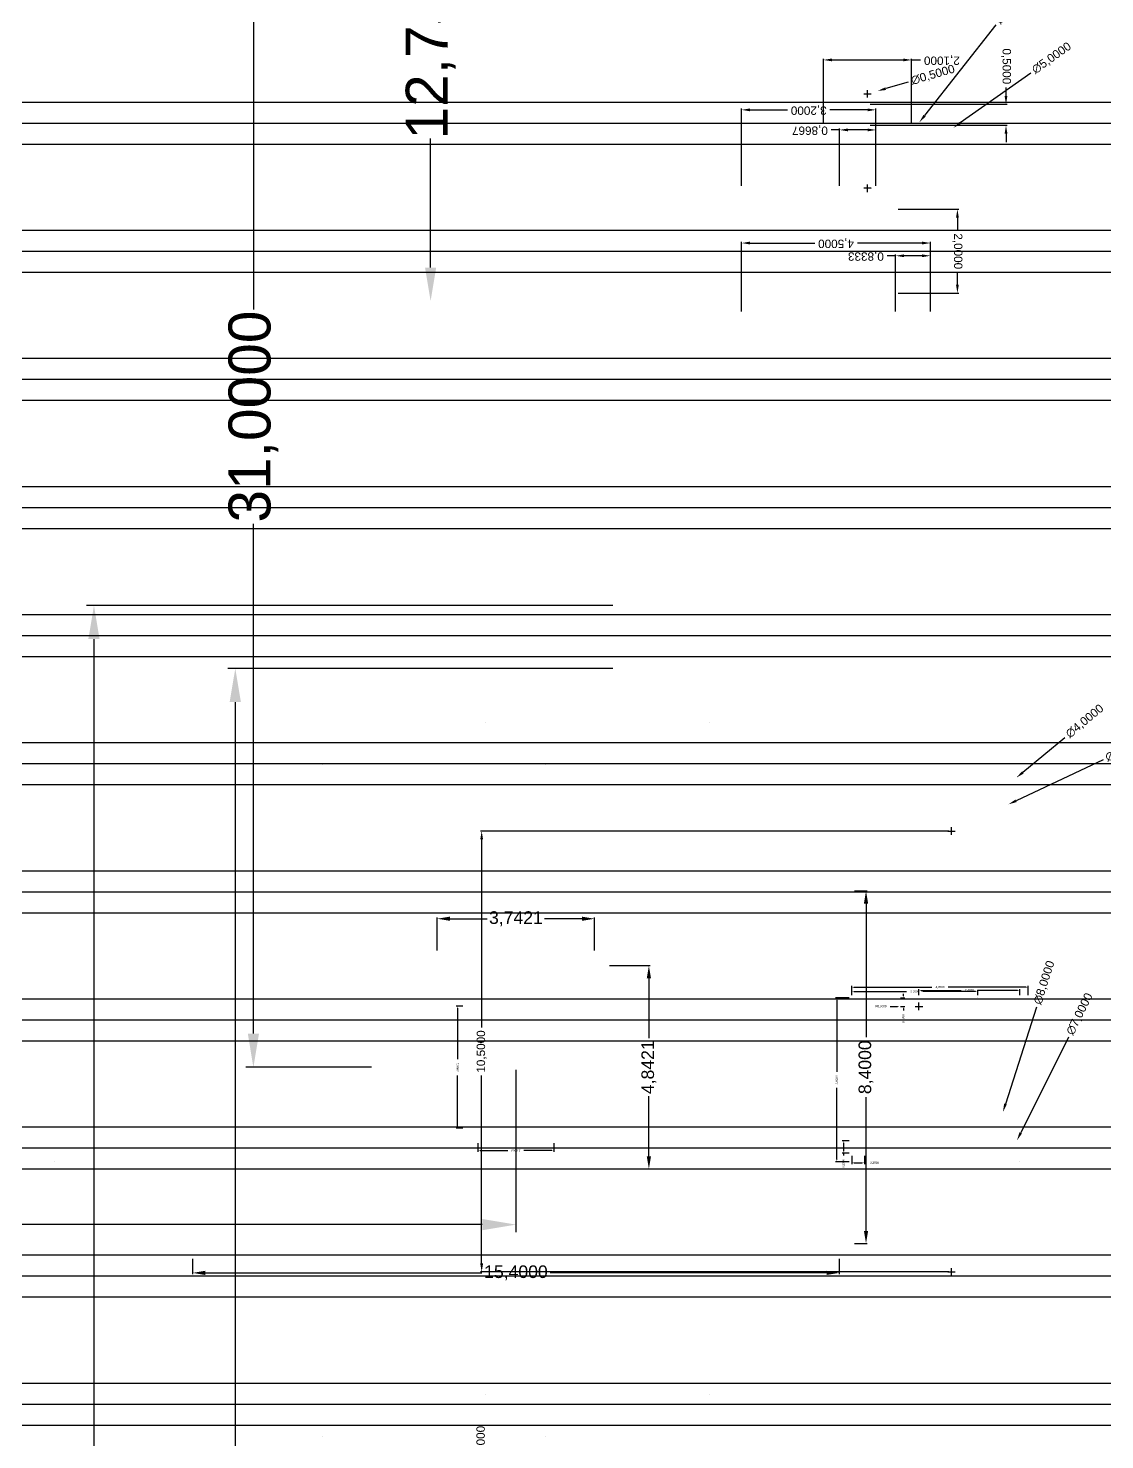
# Model space of a CAD drawing. Header units: millimetres. Extents: x -129 to 171, y -129 to 202.
# Drawn here: x 47.61 to 73.26, y 53.5 to 87.12 of the extents above; entities that cross this region are included whole.
import ezdxf

# ---------------------------------------------------------------- set-up
doc = ezdxf.new("R2010")
doc.units = ezdxf.units.MM
doc.header["$MEASUREMENT"] = 0
for name, color, linetype, plot in [('Acoperis', 180, 'Continuous', False), ('Dimensiuni corp 0', 11, 'Continuous', False), ('Dimensiuni interior_0', 11, 'Continuous', False), ('Dimensiuni interior_1', 11, 'Continuous', False), ('Mobilier_1', 50, 'Continuous', False)]:
    doc.layers.add(name, color=color, linetype=linetype, plot=plot)
doc.styles.get("Standard").update_dxf_attribs({"font": 'arial.ttf'})
doc.dimstyles.new('Mici', dxfattribs={"dimtxt": 0.05, "dimasz": 0.05, "dimexe": 0.03, "dimexo": 0.0625, "dimgap": 0.09, "dimtad": 0, "dimdec": 4, "dimzin": 0, "dimtxsty": 'Standard', "dimcen": 0.09, "dimclrd": 1, "dimclre": 1, "dimadec": 0, "dimazin": 0, "dimtfac": 1, "dimtdec": 4, "dimtofl": 0, "dimtmove": 0, "dimatfit": 3, "dimfxl": 1, "dimtolj": 1, "dimtzin": 0, "dimarcsym": 0})
doc.dimstyles.get("Standard").update_dxf_attribs({"dimtxt": 0.18, "dimasz": 0.18, "dimexe": 0.18, "dimexo": 0.0625, "dimgap": 0.09, "dimtad": 0, "dimtih": 1, "dimtoh": 1, "dimdec": 4, "dimzin": 0, "dimdsep": 46, "dimtxsty": 'Standard', "dimcen": 0.09, "dimadec": 0, "dimazin": 0, "dimtfac": 1, "dimtdec": 4, "dimtofl": 0, "dimtmove": 0, "dimatfit": 3, "dimfxl": 1, "dimtolj": 1, "dimtzin": 0, "dimarcsym": 0})

# ---------------------------------------------------------------- blocks, each defined once
blk = doc.blocks.new('*U32')
at = {"extrusion": (-1, 4.06467e-14, 2.35596e-14)}
for centre, radius, start, end in [((48.5, -16.8, -1.5), 51.8, 18.9246, 161.0754), ((48.5, -16.841, -1), 51.341, 19.1485, 160.8515), ((48.5, -16.841, -2), 51.341, 19.1485, 160.8515), ((48.5, -16.882, -1.5), 50.882, 19.3776, 160.6224)]:
    blk.add_arc(centre, radius, start, end, dxfattribs=at)
blk = doc.blocks.new('*U33')
at = {"layer": 'Acoperis', "color": 0, "linetype": 'ByBlock', "lineweight": -2, "transparency": 16777216, "rotation": 90.00000000000072}
for p in [(244.181, 117.048), (244.181, 113.997), (244.181, 110.946), (244.181, 107.894), (244.181, 104.843), (244.181, 101.792), (244.181, 98.74), (244.181, 95.689), (244.181, 92.638), (244.181, 89.587), (244.181, 86.535)]:
    blk.add_blockref('*U32', p, dxfattribs=at)
blk = doc.blocks.new('*D207')
at = {"layer": 'Defpoints', "color": 0, "transparency": 16777216}
for p in [(66.802, 60.301), (82.202, 60.301), (66.802, 59.902)]:
    blk.add_point(p, dxfattribs=at)
at = {"layer": 'Dimensiuni interior_1', "color": 1, "lineweight": -2, "transparency": 16777216}
for p, q in [((66.802, 60.239), (66.802, 59.872)), ((82.202, 60.239), (82.202, 59.872)), ((67.102, 59.902), (73.687, 59.902)), ((81.902, 59.902), (75.316, 59.902))]:
    blk.add_line(p, q, dxfattribs=at)
at = {"layer": 'Dimensiuni interior_1', "color": 1, "transparency": 16777216}
for points in [[(67.102, 59.952), (67.102, 59.852), (66.802, 59.902)], [(81.902, 59.952), (81.902, 59.852), (82.202, 59.902)]]:
    blk.add_solid(points, dxfattribs=at)
at = {"layer": 'Dimensiuni interior_1', "color": 0, "transparency": 16777216, "insert": (74.502, 59.902), "char_height": 0.3, "attachment_point": 5}
blk.add_mtext('\\A1;15,4000', dxfattribs=at)
blk = doc.blocks.new('*D208')
at = {"layer": 'Defpoints', "color": 0, "transparency": 16777216}
for p in [(82.502, 69.001), (82.841, 69.001), (82.502, 60.601)]:
    blk.add_point(p, dxfattribs=at)
at = {"layer": 'Dimensiuni interior_1', "color": 1, "lineweight": -2, "transparency": 16777216}
for p, q in [((82.564, 69.001), (82.871, 69.001)), ((82.841, 68.701), (82.841, 65.514)), ((82.841, 60.901), (82.841, 64.089)), ((82.564, 60.601), (82.871, 60.601))]:
    blk.add_line(p, q, dxfattribs=at)
at = {"layer": 'Dimensiuni interior_1', "color": 1, "transparency": 16777216}
for points in [[(82.791, 68.701), (82.891, 68.701), (82.841, 69.001)], [(82.791, 60.901), (82.891, 60.901), (82.841, 60.601)]]:
    blk.add_solid(points, dxfattribs=at)
at = {"layer": 'Dimensiuni interior_1', "color": 0, "transparency": 16777216, "insert": (82.841, 64.801), "char_height": 0.3, "attachment_point": 5, "rotation": 90}
blk.add_mtext('\\A1;8,4000', dxfattribs=at)
blk = doc.blocks.new('*D212')
at = {"layer": 'Defpoints', "color": 0, "transparency": 16777216}
for p in [(49.877, 64.801), (74.502, 64.801), (49.877, 61.052)]:
    blk.add_point(p, dxfattribs=at)
at = {"layer": 'Dimensiuni interior_1', "color": 1, "lineweight": -2, "transparency": 16777216}
for p, q in [((74.502, 64.739), (74.502, 60.872)), ((49.877, 61.052), (45.354, 61.052)), ((73.702, 61.052), (50.677, 61.052))]:
    blk.add_line(p, q, dxfattribs=at)
at = {"layer": 'Dimensiuni interior_1', "color": 1, "transparency": 16777216}
for points in [[(50.677, 61.185), (50.677, 60.918), (49.877, 61.052)], [(73.702, 61.185), (73.702, 60.918), (74.502, 61.052)]]:
    blk.add_solid(points, dxfattribs=at)
at = {"layer": 'Dimensiuni interior_1', "color": 0, "transparency": 16777216, "insert": (42.793, 61.052), "char_height": 1, "attachment_point": 5}
blk.add_mtext('\\A1;24,6250', dxfattribs=at)
blk = doc.blocks.new('*D213')
at = {"layer": 'Defpoints', "color": 0, "transparency": 16777216}
for p in [(82.502, 63.051), (82.305, 62.751), (82.502, 62.751)]:
    blk.add_point(p, dxfattribs=at)
at = {"layer": 'Dimensiuni interior_1', "color": 1, "lineweight": -2, "transparency": 16777216}
for p, q in [((82.439, 63.051), (82.275, 63.051)), ((82.305, 63.001), (82.305, 62.801)), ((82.439, 62.751), (82.275, 62.751)), ((82.305, 62.751), (82.305, 62.701))]:
    blk.add_line(p, q, dxfattribs=at)
at = {"layer": 'Dimensiuni interior_1', "color": 1, "transparency": 16777216}
for points in [[(82.296, 63.001), (82.313, 63.001), (82.305, 63.051)], [(82.296, 62.801), (82.313, 62.801), (82.305, 62.751)]]:
    blk.add_solid(points, dxfattribs=at)
at = {"layer": 'Dimensiuni interior_1', "color": 0, "transparency": 16777216, "insert": (82.305, 62.508), "char_height": 0.05, "attachment_point": 5, "rotation": 90}
blk.add_mtext('\\A1;0,3000', dxfattribs=at)
blk = doc.blocks.new('*D214')
at = {"layer": 'Defpoints', "color": 0, "transparency": 16777216}
for p in [(82.502, 62.751), (82.802, 62.751), (82.802, 62.523)]:
    blk.add_point(p, dxfattribs=at)
at = {"layer": 'Dimensiuni interior_1', "color": 1, "lineweight": -2, "transparency": 16777216}
for p, q in [((82.502, 62.689), (82.502, 62.493)), ((82.802, 62.689), (82.802, 62.493)), ((82.552, 62.523), (82.752, 62.523)), ((82.802, 62.523), (82.852, 62.523))]:
    blk.add_line(p, q, dxfattribs=at)
at = {"layer": 'Dimensiuni interior_1', "color": 1, "transparency": 16777216}
for points in [[(82.552, 62.531), (82.552, 62.514), (82.502, 62.523)], [(82.752, 62.531), (82.752, 62.514), (82.802, 62.523)]]:
    blk.add_solid(points, dxfattribs=at)
at = {"layer": 'Dimensiuni interior_1', "color": 0, "transparency": 16777216, "insert": (83.045, 62.523), "char_height": 0.05, "attachment_point": 5}
blk.add_mtext('\\A1;0,3000', dxfattribs=at)
blk = doc.blocks.new('*D218')
at = {"layer": 'Defpoints', "color": 0, "transparency": 16777216}
for p in [(82.502, 66.451), (82.146, 62.551), (82.502, 62.551)]:
    blk.add_point(p, dxfattribs=at)
at = {"layer": 'Dimensiuni interior_1', "color": 1, "lineweight": -2, "transparency": 16777216}
for p, q in [((82.439, 66.451), (82.116, 66.451)), ((82.146, 66.401), (82.146, 64.695)), ((82.146, 62.601), (82.146, 64.308)), ((82.439, 62.551), (82.116, 62.551))]:
    blk.add_line(p, q, dxfattribs=at)
at = {"layer": 'Dimensiuni interior_1', "color": 1, "transparency": 16777216}
for points in [[(82.138, 66.401), (82.155, 66.401), (82.146, 66.451)], [(82.138, 62.601), (82.155, 62.601), (82.146, 62.551)]]:
    blk.add_solid(points, dxfattribs=at)
at = {"layer": 'Dimensiuni interior_1', "color": 0, "transparency": 16777216, "insert": (82.146, 64.501), "char_height": 0.05, "attachment_point": 5, "rotation": 90}
blk.add_mtext('\\A1;3,9000', dxfattribs=at)
blk = doc.blocks.new('*D219')
at = {"layer": 'Defpoints', "color": 0, "transparency": 16777216}
for p in [(82.502, 66.706), (82.502, 66.451), (86.702, 66.451)]:
    blk.add_point(p, dxfattribs=at)
at = {"layer": 'Dimensiuni interior_1', "color": 1, "lineweight": -2, "transparency": 16777216}
for p, q in [((82.502, 66.514), (82.502, 66.736)), ((82.552, 66.706), (84.407, 66.706)), ((86.652, 66.706), (84.796, 66.706)), ((86.702, 66.514), (86.702, 66.736))]:
    blk.add_line(p, q, dxfattribs=at)
at = {"layer": 'Dimensiuni interior_1', "color": 1, "transparency": 16777216}
for points in [[(82.552, 66.714), (82.552, 66.698), (82.502, 66.706)], [(86.652, 66.714), (86.652, 66.698), (86.702, 66.706)]]:
    blk.add_solid(points, dxfattribs=at)
at = {"layer": 'Dimensiuni interior_1', "color": 0, "transparency": 16777216, "insert": (84.602, 66.706), "char_height": 0.05, "attachment_point": 5}
blk.add_mtext('\\A1;4,2000', dxfattribs=at)
blk = doc.blocks.new('*D221')
at = {"layer": 'Defpoints', "color": 0, "transparency": 16777216}
for p in [(83.602, 66.451), (83.602, 66.251), (83.732, 66.251)]:
    blk.add_point(p, dxfattribs=at)
at = {"layer": 'Dimensiuni interior_1', "color": 1, "lineweight": -2, "transparency": 16777216}
for p, q in [((83.664, 66.451), (83.762, 66.451)), ((83.664, 66.251), (83.762, 66.251)), ((83.732, 66.501), (83.732, 66.551)), ((83.732, 66.201), (83.732, 66.151))]:
    blk.add_line(p, q, dxfattribs=at)
at = {"layer": 'Dimensiuni interior_1', "color": 1, "transparency": 16777216}
for points in [[(83.724, 66.501), (83.741, 66.501), (83.732, 66.451)], [(83.724, 66.201), (83.741, 66.201), (83.732, 66.251)]]:
    blk.add_solid(points, dxfattribs=at)
at = {"layer": 'Dimensiuni interior_1', "color": 0, "transparency": 16777216, "insert": (83.732, 65.958), "char_height": 0.05, "attachment_point": 5, "rotation": 90}
blk.add_mtext('\\A1;0,2000', dxfattribs=at)
blk = doc.blocks.new('*D222')
at = {"layer": 'Defpoints', "color": 0, "transparency": 16777216}
for p in [(83.643, 66.251, -0.3), (84.102, 66.251, -0.5)]:
    blk.add_point(p, dxfattribs=at)
at = {"layer": 'Dimensiuni interior_1', "color": 1, "lineweight": -2, "transparency": 16777216}
for p, q in [((83.415, 66.251), (83.593, 66.251)), ((84.012, 66.251), (84.192, 66.251)), ((84.102, 66.161), (84.102, 66.341))]:
    blk.add_line(p, q, dxfattribs=at)
at = {"layer": 'Dimensiuni interior_1', "color": 1, "transparency": 16777216}
blk.add_solid([(83.593, 66.26), (83.593, 66.243), (83.643, 66.251)], dxfattribs=at)
at = {"layer": 'Dimensiuni interior_1', "color": 0, "transparency": 16777216, "insert": (83.197, 66.251), "char_height": 0.05, "attachment_point": 5}
blk.add_mtext('\\A1;R0,5000', dxfattribs=at)
blk = doc.blocks.new('*D223')
at = {"layer": 'Defpoints', "color": 0, "transparency": 16777216}
for p in [(84.102, 66.632), (84.102, 66.451), (86.502, 66.451)]:
    blk.add_point(p, dxfattribs=at)
at = {"layer": 'Dimensiuni interior_1', "color": 1, "lineweight": -2, "transparency": 16777216}
for p, q in [((84.102, 66.514), (84.102, 66.662)), ((84.152, 66.632), (85.107, 66.632)), ((86.452, 66.632), (85.496, 66.632)), ((86.502, 66.514), (86.502, 66.662))]:
    blk.add_line(p, q, dxfattribs=at)
at = {"layer": 'Dimensiuni interior_1', "color": 1, "transparency": 16777216}
for points in [[(84.152, 66.64), (84.152, 66.624), (84.102, 66.632)], [(86.452, 66.64), (86.452, 66.624), (86.502, 66.632)]]:
    blk.add_solid(points, dxfattribs=at)
at = {"layer": 'Dimensiuni interior_1', "color": 0, "transparency": 16777216, "insert": (85.302, 66.632), "char_height": 0.05, "attachment_point": 5}
blk.add_mtext('\\A1;2,4000', dxfattribs=at)
blk = doc.blocks.new('*D225')
at = {"layer": 'Defpoints', "color": 0, "transparency": 16777216}
for p in [(82.502, 66.606), (82.502, 66.451), (85.502, 66.451)]:
    blk.add_point(p, dxfattribs=at)
at = {"layer": 'Dimensiuni interior_1', "color": 1, "lineweight": -2, "transparency": 16777216}
for p, q in [((82.502, 66.514), (82.502, 66.636)), ((82.552, 66.606), (83.808, 66.606)), ((85.452, 66.606), (84.195, 66.606)), ((85.502, 66.514), (85.502, 66.636))]:
    blk.add_line(p, q, dxfattribs=at)
at = {"layer": 'Dimensiuni interior_1', "color": 1, "transparency": 16777216}
for points in [[(82.552, 66.614), (82.552, 66.598), (82.502, 66.606)], [(85.452, 66.614), (85.452, 66.598), (85.502, 66.606)]]:
    blk.add_solid(points, dxfattribs=at)
at = {"layer": 'Dimensiuni interior_1', "color": 0, "transparency": 16777216, "insert": (84.002, 66.606), "char_height": 0.05, "attachment_point": 5}
blk.add_mtext('\\A1;3,0000', dxfattribs=at)
blk = doc.blocks.new('*D248')
at = {"layer": 'Defpoints', "color": 0, "transparency": 16777216}
for p in [(67.818, 74.301), (76.877, 74.301), (76.877, 30.051)]:
    blk.add_point(p, dxfattribs=at)
at = {"layer": 'Dimensiuni corp 0', "color": 1, "lineweight": -2, "transparency": 16777216}
for p, q in [((76.814, 74.301), (67.638, 74.301)), ((67.818, 73.501), (67.818, 54.749)), ((67.818, 30.851), (67.818, 49.604)), ((76.814, 30.051), (67.638, 30.051))]:
    blk.add_line(p, q, dxfattribs=at)
at = {"layer": 'Dimensiuni corp 0', "color": 1, "transparency": 16777216}
for points in [[(67.684, 73.501), (67.951, 73.501), (67.818, 74.301)], [(67.684, 30.851), (67.951, 30.851), (67.818, 30.051)]]:
    blk.add_solid(points, dxfattribs=at)
at = {"layer": 'Dimensiuni corp 0', "color": 0, "transparency": 16777216, "insert": (67.818, 52.176), "char_height": 1, "attachment_point": 5, "rotation": 90}
blk.add_mtext('\\A1;44,2500', dxfattribs=at)
blk = doc.blocks.new('*D249')
at = {"layer": 'Defpoints', "color": 0, "transparency": 16777216}
for p in [(64.452, 75.801), (76.877, 75.801), (76.877, 30.051)]:
    blk.add_point(p, dxfattribs=at)
at = {"layer": 'Dimensiuni corp 0', "color": 1, "lineweight": -2, "transparency": 16777216}
for p, q in [((76.814, 75.801), (64.272, 75.801)), ((64.452, 75.001), (64.452, 55.499)), ((64.452, 30.851), (64.452, 50.354)), ((76.814, 30.051), (64.272, 30.051))]:
    blk.add_line(p, q, dxfattribs=at)
at = {"layer": 'Dimensiuni corp 0', "color": 1, "transparency": 16777216}
for points in [[(64.318, 75.001), (64.585, 75.001), (64.452, 75.801)], [(64.318, 30.851), (64.585, 30.851), (64.452, 30.051)]]:
    blk.add_solid(points, dxfattribs=at)
at = {"layer": 'Dimensiuni corp 0', "color": 0, "transparency": 16777216, "insert": (64.452, 52.926), "char_height": 1, "attachment_point": 5, "rotation": 90}
blk.add_mtext('\\A1;45,7500', dxfattribs=at)
blk = doc.blocks.new('*D257')
at = {"layer": 'Defpoints', "color": 0, "transparency": 16777216}
for p in [(76.669, 67.222), (77.669, 67.222), (76.669, 62.38)]:
    blk.add_point(p, dxfattribs=at)
at = {"layer": 'Dimensiuni interior_1', "color": 1, "lineweight": -2, "transparency": 16777216}
for p, q in [((76.732, 67.222), (77.699, 67.222)), ((77.669, 66.922), (77.669, 65.491)), ((77.669, 62.68), (77.669, 64.112)), ((76.732, 62.38), (77.699, 62.38))]:
    blk.add_line(p, q, dxfattribs=at)
at = {"layer": 'Dimensiuni interior_1', "color": 1, "transparency": 16777216}
for points in [[(77.619, 66.922), (77.719, 66.922), (77.669, 67.222)], [(77.619, 62.68), (77.719, 62.68), (77.669, 62.38)]]:
    blk.add_solid(points, dxfattribs=at)
at = {"layer": 'Dimensiuni interior_1', "color": 0, "transparency": 16777216, "insert": (77.669, 64.801), "char_height": 0.3, "attachment_point": 5, "rotation": 90}
blk.add_mtext('\\A1;4,8421', dxfattribs=at)
blk = doc.blocks.new('*D258')
at = {"layer": 'Defpoints', "color": 0, "transparency": 16777216}
for p in [(72.63, 68.338), (72.63, 67.519), (76.373, 67.519)]:
    blk.add_point(p, dxfattribs=at)
at = {"layer": 'Dimensiuni interior_1', "color": 1, "lineweight": -2, "transparency": 16777216}
for p, q in [((72.63, 67.582), (72.63, 68.368)), ((72.93, 68.338), (73.818, 68.338)), ((76.073, 68.338), (75.185, 68.338)), ((76.373, 67.582), (76.373, 68.368))]:
    blk.add_line(p, q, dxfattribs=at)
at = {"layer": 'Dimensiuni interior_1', "color": 1, "transparency": 16777216}
for points in [[(72.93, 68.388), (72.93, 68.288), (72.63, 68.338)], [(76.073, 68.388), (76.073, 68.288), (76.373, 68.338)]]:
    blk.add_solid(points, dxfattribs=at)
at = {"layer": 'Dimensiuni interior_1', "color": 0, "transparency": 16777216, "insert": (74.502, 68.338), "char_height": 0.3, "attachment_point": 5}
blk.add_mtext('\\A1;3,7421', dxfattribs=at)
blk = doc.blocks.new('*D259')
at = {"layer": 'Defpoints', "color": 0, "transparency": 16777216}
for p in [(73.598, 63.051), (75.405, 63.051), (73.598, 62.817)]:
    blk.add_point(p, dxfattribs=at)
at = {"layer": 'Dimensiuni interior_1', "color": 1, "lineweight": -2, "transparency": 16777216}
for p, q in [((73.598, 62.989), (73.598, 62.787)), ((75.405, 62.989), (75.405, 62.787)), ((73.648, 62.817), (74.31, 62.817)), ((75.355, 62.817), (74.693, 62.817))]:
    blk.add_line(p, q, dxfattribs=at)
at = {"layer": 'Dimensiuni interior_1', "color": 1, "transparency": 16777216}
for points in [[(73.648, 62.808), (73.648, 62.825), (73.598, 62.817)], [(75.355, 62.808), (75.355, 62.825), (75.405, 62.817)]]:
    blk.add_solid(points, dxfattribs=at)
at = {"layer": 'Dimensiuni interior_1', "color": 0, "transparency": 16777216, "insert": (74.502, 62.817), "char_height": 0.05, "attachment_point": 5, "rotation": 180}
blk.add_mtext('\\A1;1,8063', dxfattribs=at)
blk = doc.blocks.new('*D260')
at = {"layer": 'Defpoints', "color": 0, "transparency": 16777216}
for p in [(73.108, 66.255), (73.302, 66.255, -0.002), (73.301, 63.348, -0.002)]:
    blk.add_point(p, dxfattribs=at)
at = {"layer": 'Dimensiuni interior_1', "color": 1, "lineweight": -2, "transparency": 16777216}
for p, q in [((73.239, 66.255), (73.078, 66.255)), ((73.108, 66.205), (73.108, 64.995)), ((73.108, 63.398), (73.108, 64.607)), ((73.239, 63.348), (73.078, 63.348))]:
    blk.add_line(p, q, dxfattribs=at)
at = {"layer": 'Dimensiuni interior_1', "color": 1, "transparency": 16777216}
for points in [[(73.117, 66.205), (73.1, 66.205), (73.108, 66.255)], [(73.117, 63.398), (73.1, 63.398), (73.108, 63.348)]]:
    blk.add_solid(points, dxfattribs=at)
at = {"layer": 'Dimensiuni interior_1', "color": 0, "transparency": 16777216, "insert": (73.108, 64.801), "char_height": 0.05, "attachment_point": 5, "rotation": 270}
blk.add_mtext('\\A1;2,9067', dxfattribs=at)
blk = doc.blocks.new('*D655')
at = {"layer": 'Defpoints', "color": 0, "transparency": 16777216}
for p in [(86.421, 71.697), (83.332, 69.156)]:
    blk.add_point(p, dxfattribs=at)
at = {"layer": 'Dimensiuni interior_0', "color": 1, "lineweight": -2, "transparency": 16777216}
for p, q in [((87.58, 72.649), (86.576, 71.824)), ((84.787, 70.426), (84.967, 70.426)), ((84.877, 70.336), (84.877, 70.516))]:
    blk.add_line(p, q, dxfattribs=at)
at = {"layer": 'Dimensiuni interior_0', "color": 1, "transparency": 16777216}
blk.add_solid([(86.555, 71.849), (86.597, 71.798), (86.421, 71.697)], dxfattribs=at)
at = {"layer": 'Dimensiuni interior_0', "color": 0, "transparency": 16777216, "insert": (88.054, 73.039), "char_height": 0.2, "attachment_point": 5, "rotation": 39.4283}
blk.add_mtext('\\A1;∅4,0000', dxfattribs=at)
blk = doc.blocks.new('*D656')
at = {"layer": 'Defpoints', "color": 0, "transparency": 16777216}
for p in [(86.234, 71.064, 0.5), (83.519, 69.789, 0.5)]:
    blk.add_point(p, dxfattribs=at)
at = {"layer": 'Dimensiuni interior_0', "color": 1, "lineweight": -2, "transparency": 16777216}
for p, q in [((88.489, 72.121), (86.416, 71.148)), ((84.787, 70.426), (84.967, 70.426)), ((84.877, 70.336), (84.877, 70.516))]:
    blk.add_line(p, q, dxfattribs=at)
at = {"layer": 'Dimensiuni interior_0', "color": 1, "transparency": 16777216}
blk.add_solid([(86.401, 71.179), (86.43, 71.118), (86.234, 71.064)], dxfattribs=at)
at = {"layer": 'Dimensiuni interior_0', "color": 0, "transparency": 16777216, "insert": (89.044, 72.382), "char_height": 0.2, "attachment_point": 5, "rotation": 25.1384}
blk.add_mtext('\\A1;∅3,0000', dxfattribs=at)
blk = doc.blocks.new('*D661')
at = {"layer": 'Defpoints', "color": 0, "transparency": 16777216}
for p in [(84.877, 70.426), (73.686, 59.926), (84.877, 59.926)]:
    blk.add_point(p, dxfattribs=at)
at = {"layer": 'Dimensiuni interior_0', "color": 1, "lineweight": -2, "transparency": 16777216}
for p, q in [((84.814, 70.426), (73.656, 70.426)), ((73.686, 70.226), (73.686, 65.749)), ((73.686, 60.126), (73.686, 64.603)), ((84.814, 59.926), (73.656, 59.926))]:
    blk.add_line(p, q, dxfattribs=at)
at = {"layer": 'Dimensiuni interior_0', "color": 1, "transparency": 16777216}
for points in [[(73.653, 70.226), (73.72, 70.226), (73.686, 70.426)], [(73.653, 60.126), (73.72, 60.126), (73.686, 59.926)]]:
    blk.add_solid(points, dxfattribs=at)
at = {"layer": 'Dimensiuni interior_0', "color": 0, "transparency": 16777216, "insert": (73.686, 65.176), "char_height": 0.2, "attachment_point": 5, "rotation": 90}
blk.add_mtext('\\A1;10,5000', dxfattribs=at)
blk = doc.blocks.new('*D662')
at = {"layer": 'Defpoints', "color": 0, "transparency": 16777216}
for p in [(86.101, 63.734), (83.652, 56.118)]:
    blk.add_point(p, dxfattribs=at)
at = {"layer": 'Dimensiuni interior_0', "color": 1, "lineweight": -2, "transparency": 16777216}
for p, q in [((86.904, 66.231), (86.162, 63.925)), ((84.787, 59.926), (84.967, 59.926)), ((84.877, 59.836), (84.877, 60.016))]:
    blk.add_line(p, q, dxfattribs=at)
at = {"layer": 'Dimensiuni interior_0', "color": 1, "transparency": 16777216}
blk.add_solid([(86.131, 63.935), (86.194, 63.914), (86.101, 63.734)], dxfattribs=at)
at = {"layer": 'Dimensiuni interior_0', "color": 0, "transparency": 16777216, "insert": (87.092, 66.815), "char_height": 0.2, "attachment_point": 5, "rotation": 72.1729}
blk.add_mtext('\\A1;∅8,0000', dxfattribs=at)
blk = doc.blocks.new('*D663')
at = {"layer": 'Defpoints', "color": 0, "transparency": 16777216}
for p in [(86.437, 63.059, 0.5), (83.316, 56.793, 0.5)]:
    blk.add_point(p, dxfattribs=at)
at = {"layer": 'Dimensiuni interior_0', "color": 1, "lineweight": -2, "transparency": 16777216}
for p, q in [((87.66, 65.516), (86.526, 63.238)), ((84.787, 59.926), (84.967, 59.926)), ((84.877, 59.836), (84.877, 60.016))]:
    blk.add_line(p, q, dxfattribs=at)
at = {"layer": 'Dimensiuni interior_0', "color": 1, "transparency": 16777216}
blk.add_solid([(86.496, 63.253), (86.556, 63.223), (86.437, 63.059)], dxfattribs=at)
at = {"layer": 'Dimensiuni interior_0', "color": 0, "transparency": 16777216, "insert": (87.934, 66.065), "char_height": 0.2, "attachment_point": 5, "rotation": 63.5234}
blk.add_mtext('\\A1;∅7,0000', dxfattribs=at)
blk = doc.blocks.new('*D671')
at = {"layer": 'Defpoints', "color": 0, "transparency": 16777216}
for p in [(73.679, 54.926), (79.877, 54.926), (79.877, 54.426)]:
    blk.add_point(p, dxfattribs=at)
at = {"layer": 'Dimensiuni interior_0', "color": 1, "lineweight": -2, "transparency": 16777216}
for p, q in [((73.679, 55.126), (73.679, 55.326)), ((79.814, 54.926), (73.649, 54.926)), ((79.814, 54.426), (73.649, 54.426)), ((73.679, 54.226), (73.679, 54.026))]:
    blk.add_line(p, q, dxfattribs=at)
at = {"layer": 'Dimensiuni interior_0', "color": 1, "transparency": 16777216}
for points in [[(73.646, 55.126), (73.712, 55.126), (73.679, 54.926)], [(73.646, 54.226), (73.712, 54.226), (73.679, 54.426)]]:
    blk.add_solid(points, dxfattribs=at)
at = {"layer": 'Dimensiuni interior_0', "color": 0, "transparency": 16777216, "insert": (73.679, 55.831), "char_height": 0.2, "attachment_point": 5, "rotation": 90}
blk.add_mtext('\\A1;0,5000', dxfattribs=at)
blk = doc.blocks.new('*D672')
at = {"layer": 'Defpoints', "color": 0, "transparency": 16777216}
for p in [(82.636, 87.92, 1), (83.117, 88.057, 1)]:
    blk.add_point(p, dxfattribs=at)
at = {"layer": 'Dimensiuni interior_0', "color": 1, "lineweight": -2, "transparency": 16777216}
for p, q in [((83.845, 88.265), (83.309, 88.112)), ((82.787, 87.989), (82.967, 87.989)), ((82.877, 87.899), (82.877, 88.079))]:
    blk.add_line(p, q, dxfattribs=at)
at = {"layer": 'Dimensiuni interior_0', "color": 1, "transparency": 16777216}
blk.add_solid([(83.3, 88.144), (83.318, 88.08), (83.117, 88.057)], dxfattribs=at)
at = {"layer": 'Dimensiuni interior_0', "color": 0, "transparency": 16777216, "insert": (84.435, 88.434), "char_height": 0.2, "attachment_point": 5, "rotation": 15.931}
blk.add_mtext('\\A1;∅0,5000', dxfattribs=at)
blk = doc.blocks.new('*D683')
at = {"layer": 'Defpoints', "color": 0, "transparency": 16777216}
for p in [(84.112, 87.312, 0.5), (81.641, 84.166, 0.5)]:
    blk.add_point(p, dxfattribs=at)
at = {"layer": 'Dimensiuni interior_0', "color": 1, "lineweight": -2, "transparency": 16777216}
for p, q in [((85.933, 89.629), (84.236, 87.469)), ((82.874, 85.649), (82.879, 85.829)), ((82.966, 85.736), (82.787, 85.741))]:
    blk.add_line(p, q, dxfattribs=at)
at = {"layer": 'Dimensiuni interior_0', "color": 1, "transparency": 16777216}
blk.add_solid([(84.209, 87.489), (84.262, 87.448), (84.112, 87.312)], dxfattribs=at)
at = {"layer": 'Dimensiuni interior_0', "color": 0, "transparency": 16777216, "insert": (86.312, 90.112), "char_height": 0.2, "attachment_point": 5, "rotation": 51.8453}
blk.add_mtext('\\A1;∅4,0000', dxfattribs=at)
blk = doc.blocks.new('*D684')
at = {"layer": 'Defpoints', "color": 0, "transparency": 16777216}
for p in [(84.919, 87.18), (80.834, 84.297)]:
    blk.add_point(p, dxfattribs=at)
at = {"layer": 'Dimensiuni interior_0', "color": 1, "lineweight": -2, "transparency": 16777216}
for p, q in [((86.763, 88.481), (85.083, 87.295)), ((82.877, 85.649), (82.877, 85.829)), ((82.967, 85.739), (82.787, 85.739))]:
    blk.add_line(p, q, dxfattribs=at)
at = {"layer": 'Dimensiuni interior_0', "color": 1, "transparency": 16777216}
blk.add_solid([(85.063, 87.323), (85.102, 87.268), (84.919, 87.18)], dxfattribs=at)
at = {"layer": 'Dimensiuni interior_0', "color": 0, "transparency": 16777216, "insert": (87.264, 88.835), "char_height": 0.2, "attachment_point": 5, "rotation": 35.207}
blk.add_mtext('\\A1;∅5,0000', dxfattribs=at)
blk = doc.blocks.new('*D689')
at = {"layer": 'Defpoints', "color": 0, "transparency": 16777216}
for p in [(81.827, 88.796), (81.827, 87.239), (83.927, 87.239)]:
    blk.add_point(p, dxfattribs=at)
at = {"layer": 'Dimensiuni interior_0', "color": 1, "lineweight": -2, "transparency": 16777216}
for p, q in [((81.827, 87.301), (81.827, 88.826)), ((82.027, 88.796), (83.727, 88.796)), ((83.927, 87.301), (83.927, 88.826)), ((83.927, 88.796), (84.141, 88.796))]:
    blk.add_line(p, q, dxfattribs=at)
at = {"layer": 'Dimensiuni interior_0', "color": 1, "transparency": 16777216}
for points in [[(82.027, 88.763), (82.027, 88.83), (81.827, 88.796)], [(83.727, 88.763), (83.727, 88.83), (83.927, 88.796)]]:
    blk.add_solid(points, dxfattribs=at)
at = {"layer": 'Dimensiuni interior_0', "color": 0, "transparency": 16777216, "insert": (84.648, 88.796), "char_height": 0.2, "attachment_point": 5, "rotation": 180}
blk.add_mtext('\\A1;2,1000', dxfattribs=at)
blk = doc.blocks.new('*D690')
at = {"layer": 'Defpoints', "color": 0, "transparency": 16777216}
for p in [(82.877, 87.739, 0.05), (86.175, 87.739), (82.877, 87.239, 0.05)]:
    blk.add_point(p, dxfattribs=at)
at = {"layer": 'Dimensiuni interior_0', "color": 1, "lineweight": -2, "transparency": 16777216}
for p, q in [((86.175, 87.939), (86.175, 88.139)), ((82.939, 87.739), (86.205, 87.739)), ((82.939, 87.239), (86.205, 87.239)), ((86.175, 87.039), (86.175, 86.839))]:
    blk.add_line(p, q, dxfattribs=at)
at = {"layer": 'Dimensiuni interior_0', "color": 1, "transparency": 16777216}
for points in [[(86.209, 87.939), (86.142, 87.939), (86.175, 87.739)], [(86.209, 87.039), (86.142, 87.039), (86.175, 87.239)]]:
    blk.add_solid(points, dxfattribs=at)
at = {"layer": 'Dimensiuni interior_0', "color": 0, "transparency": 16777216, "insert": (86.175, 88.644), "char_height": 0.2, "attachment_point": 5, "rotation": 270}
blk.add_mtext('\\A1;0,5000', dxfattribs=at)
blk = doc.blocks.new('*D691')
at = {"layer": 'Defpoints', "color": 0, "transparency": 16777216}
for p in [(83.543, 85.239), (83.543, 83.239), (85.018, 83.239)]:
    blk.add_point(p, dxfattribs=at)
at = {"layer": 'Dimensiuni interior_0', "color": 1, "lineweight": -2, "transparency": 16777216}
for p, q in [((83.606, 85.239), (85.048, 85.239)), ((85.018, 85.039), (85.018, 84.745)), ((85.018, 83.439), (85.018, 83.732)), ((83.606, 83.239), (85.048, 83.239))]:
    blk.add_line(p, q, dxfattribs=at)
at = {"layer": 'Dimensiuni interior_0', "color": 1, "transparency": 16777216}
for points in [[(85.051, 85.039), (84.984, 85.039), (85.018, 85.239)], [(85.051, 83.439), (84.984, 83.439), (85.018, 83.239)]]:
    blk.add_solid(points, dxfattribs=at)
at = {"layer": 'Dimensiuni interior_0', "color": 0, "transparency": 16777216, "insert": (85.018, 84.239), "char_height": 0.2, "attachment_point": 5, "rotation": 270}
blk.add_mtext('\\A1;2,0000', dxfattribs=at)
blk = doc.blocks.new('*D693')
at = {"layer": 'Defpoints', "color": 0, "transparency": 16777216}
for p in [(82.21, 87.129), (82.21, 85.739), (83.077, 85.739)]:
    blk.add_point(p, dxfattribs=at)
at = {"layer": 'Dimensiuni interior_0', "color": 1, "lineweight": -2, "transparency": 16777216}
for p, q in [((82.21, 87.129), (82.01, 87.129)), ((82.21, 85.801), (82.21, 87.159)), ((82.877, 87.129), (82.41, 87.129)), ((83.077, 85.801), (83.077, 87.159))]:
    blk.add_line(p, q, dxfattribs=at)
at = {"layer": 'Dimensiuni interior_0', "color": 1, "transparency": 16777216}
for points in [[(82.41, 87.095), (82.41, 87.162), (82.21, 87.129)], [(82.877, 87.095), (82.877, 87.162), (83.077, 87.129)]]:
    blk.add_solid(points, dxfattribs=at)
at = {"layer": 'Dimensiuni interior_0', "color": 0, "transparency": 16777216, "insert": (81.505, 87.129), "char_height": 0.2, "attachment_point": 5, "rotation": 180}
blk.add_mtext('\\A1;0,8667', dxfattribs=at)
blk = doc.blocks.new('*D694')
at = {"layer": 'Defpoints', "color": 0, "transparency": 16777216}
for p in [(79.877, 87.607), (79.877, 85.739), (83.077, 85.739)]:
    blk.add_point(p, dxfattribs=at)
at = {"layer": 'Dimensiuni interior_0', "color": 1, "lineweight": -2, "transparency": 16777216}
for p, q in [((79.877, 85.801), (79.877, 87.637)), ((80.077, 87.607), (80.972, 87.607)), ((82.877, 87.607), (81.981, 87.607)), ((83.077, 85.801), (83.077, 87.637))]:
    blk.add_line(p, q, dxfattribs=at)
at = {"layer": 'Dimensiuni interior_0', "color": 1, "transparency": 16777216}
for points in [[(80.077, 87.573), (80.077, 87.64), (79.877, 87.607)], [(82.877, 87.573), (82.877, 87.64), (83.077, 87.607)]]:
    blk.add_solid(points, dxfattribs=at)
at = {"layer": 'Dimensiuni interior_0', "color": 0, "transparency": 16777216, "insert": (81.477, 87.607), "char_height": 0.2, "attachment_point": 5, "rotation": 180}
blk.add_mtext('\\A1;3,2000', dxfattribs=at)
blk = doc.blocks.new('*D696')
at = {"layer": 'Defpoints', "color": 0, "transparency": 16777216}
for p in [(83.543, 84.131), (83.543, 82.739), (84.377, 82.739)]:
    blk.add_point(p, dxfattribs=at)
at = {"layer": 'Dimensiuni interior_0', "color": 1, "lineweight": -2, "transparency": 16777216}
for p, q in [((83.543, 84.131), (83.343, 84.131)), ((83.543, 82.801), (83.543, 84.161)), ((84.177, 84.131), (83.743, 84.131)), ((84.377, 82.801), (84.377, 84.161))]:
    blk.add_line(p, q, dxfattribs=at)
at = {"layer": 'Dimensiuni interior_0', "color": 1, "transparency": 16777216}
for points in [[(83.743, 84.098), (83.743, 84.164), (83.543, 84.131)], [(84.177, 84.098), (84.177, 84.164), (84.377, 84.131)]]:
    blk.add_solid(points, dxfattribs=at)
at = {"layer": 'Dimensiuni interior_0', "color": 0, "transparency": 16777216, "insert": (82.838, 84.131), "char_height": 0.2, "attachment_point": 5, "rotation": 180}
blk.add_mtext('\\A1;0,8333', dxfattribs=at)
blk = doc.blocks.new('*D697')
at = {"layer": 'Defpoints', "color": 0, "transparency": 16777216}
for p in [(79.877, 84.434), (79.877, 82.739), (84.377, 82.739)]:
    blk.add_point(p, dxfattribs=at)
at = {"layer": 'Dimensiuni interior_0', "color": 1, "lineweight": -2, "transparency": 16777216}
for p, q in [((79.877, 82.801), (79.877, 84.464)), ((80.077, 84.434), (81.618, 84.434)), ((84.177, 84.434), (82.635, 84.434)), ((84.377, 82.801), (84.377, 84.464))]:
    blk.add_line(p, q, dxfattribs=at)
at = {"layer": 'Dimensiuni interior_0', "color": 1, "transparency": 16777216}
for points in [[(80.077, 84.401), (80.077, 84.468), (79.877, 84.434)], [(84.177, 84.401), (84.177, 84.468), (84.377, 84.434)]]:
    blk.add_solid(points, dxfattribs=at)
at = {"layer": 'Dimensiuni interior_0', "color": 0, "transparency": 16777216, "insert": (82.127, 84.434), "char_height": 0.2, "attachment_point": 5, "rotation": 180}
blk.add_mtext('\\A1;4,5000', dxfattribs=at)
blk = doc.blocks.new('*D830')
at = {"layer": 'Defpoints', "color": 0, "transparency": 16777216}
for p in [(71.127, 95.801), (71.127, 83.051), (72.47, 83.051)]:
    blk.add_point(p, dxfattribs=at)
at = {"layer": 'Dimensiuni interior_1', "color": 1, "lineweight": -2, "transparency": 16777216}
for p, q in [((71.189, 95.801), (72.65, 95.801)), ((72.47, 95.001), (72.47, 91.932)), ((72.47, 83.851), (72.47, 86.921))]:
    blk.add_line(p, q, dxfattribs=at)
at = {"layer": 'Dimensiuni interior_1', "color": 1, "transparency": 16777216}
for points in [[(72.337, 95.001), (72.603, 95.001), (72.47, 95.801)], [(72.337, 83.851), (72.603, 83.851), (72.47, 83.051)]]:
    blk.add_solid(points, dxfattribs=at)
at = {"layer": 'Dimensiuni interior_1', "color": 0, "transparency": 16777216, "insert": (72.47, 89.426), "char_height": 1, "attachment_point": 5, "rotation": 90}
blk.add_mtext('\\A1;12,7500', dxfattribs=at)
blk = doc.blocks.new('*D836')
at = {"layer": 'Defpoints', "color": 0, "transparency": 16777216}
for p in [(68.249, 95.801), (71.127, 95.801), (71.127, 64.801)]:
    blk.add_point(p, dxfattribs=at)
at = {"layer": 'Dimensiuni interior_1', "color": 1, "lineweight": -2, "transparency": 16777216}
for p, q in [((71.064, 95.801), (68.069, 95.801)), ((68.249, 95.001), (68.249, 82.853)), ((68.249, 65.601), (68.249, 77.749)), ((71.064, 64.801), (68.069, 64.801))]:
    blk.add_line(p, q, dxfattribs=at)
at = {"layer": 'Dimensiuni interior_1', "color": 1, "transparency": 16777216}
for points in [[(68.116, 95.001), (68.382, 95.001), (68.249, 95.801)], [(68.116, 65.601), (68.382, 65.601), (68.249, 64.801)]]:
    blk.add_solid(points, dxfattribs=at)
at = {"layer": 'Dimensiuni interior_1', "color": 0, "transparency": 16777216, "insert": (68.249, 80.301), "char_height": 1, "attachment_point": 5, "rotation": 90}
blk.add_mtext('\\A1;31,0000', dxfattribs=at)
blk = doc.blocks.new('A$Ca0c041a6')
at = {"layer": 'Mobilier_1', "extrusion": (1, -1.22465e-16, 0)}
for p, q in [((38.50816, -9.25, 6.1), (38.50816, -9.25, 6.1)), ((43.84149, -9.25, 6.1), (43.84149, -9.25, 6.1))]:
    blk.add_line(p, q, dxfattribs=at)
at = {"layer": 'Mobilier_1'}
for p, q in [((34.60816, -10.25, 4.1), (34.60816, -10.25, 4.1)), ((39.94149, -10.25, 4.1), (39.94149, -10.25, 4.1)), ((50.22482, -15.8, 4.1), (50.22482, -15.8, 4.1)), ((28.22482, -19.7, 4.1), (28.22482, -19.7, 4.1)), ((38.50816, -25.25, 4.1), (38.50816, -25.25, 4.1)), ((43.84149, -25.25, 4.1), (43.84149, -25.25, 4.1))]:
    blk.add_line(p, q, dxfattribs=at)
at = {"layer": 'Mobilier_1', "extrusion": (-6.12323e-17, -1, 0)}
blk.add_line((51.22482, -19.7, 6.1), (51.22482, -19.7, 6.1), dxfattribs=at)
at = {"layer": 'Mobilier_1', "extrusion": (-1, 0, 0)}
blk.add_line((34.60816, -26.25, 6.1), (34.60816, -26.25, 6.1), dxfattribs=at)
at = {"layer": 'Mobilier_1', "extrusion": (-1, 2.44929e-16, 0)}
blk.add_line((39.94149, -26.25, 6.1), (39.94149, -26.25, 6.1), dxfattribs=at)
at = {"layer": 'Acoperis'}
blk.add_blockref('*U33', (-231.0811, -113.51704, 30), dxfattribs=at)
at = {"layer": 'Dimensiuni corp 0'}
for base, p2, picture, middle in [((29.17483, -6.45, -30), (41.59982, -6.45, -30), '*D249', (29.17483, -29.325, -30)), ((32.54104, -7.95, -30), (41.59982, -7.95, -30), '*D248', (32.54104, -30.075, -30))]:
    dim = blk.add_linear_dim(base=base, p1=(41.59982, -52.2, -30), p2=p2, angle=90, dimstyle='Standard', dxfattribs=at)
    dim.commit()
    dim.dimension.update_dxf_attribs({"geometry": picture, "text_midpoint": middle, "dimtype": 128, "insert": (-35.27669, -82.25133)})
at = {"layer": 'Dimensiuni interior_0'}
for p1, p2, picture, middle in [((46.36425, 1.91481, -28), (48.8354, 5.06019, -28), '*D683', (51.03551, 7.86059, -28.5)), ((45.55714, 2.04617, -29), (49.64251, 4.92883, -29), '*D684', (51.98727, 6.58331, -29)), ((47.35943, 5.66888, -29), (47.84022, 5.80612, -29), '*D672', (49.15821, 6.18233, -30)), ((48.05498, -13.09522, -30), (51.14466, -10.55478, -30), '*D655', (52.77703, -9.21259, -30)), ((48.2419, -12.46221, -29.5), (50.95775, -11.18779, -29.5), '*D656', (53.76755, -9.86929, -30)), ((48.37524, -26.13294, -30), (50.82441, -18.51706, -30), '*D662', (51.81512, -15.43637, -30)), ((48.03941, -25.45791, -29.5), (51.16024, -19.19209, -29.5), '*D663', (52.65727, -16.18645, -30))]:
    dim = blk.add_diameter_dim_2p(p1=p1, p2=p2, dimstyle='Mici', override={"dimtxt": 0.2, "dimasz": 0.2}, dxfattribs=at)
    dim.commit()
    dim.dimension.update_dxf_attribs({"geometry": picture, "text_midpoint": middle, "dimtype": 131, "insert": (-35.27669, -82.25133)})
for base, p1, p2, angle, picture, middle in [((50.89851, 5.4875, -19.05), (47.59982, 4.9875, -19), (47.59982, 5.4875, -19), 270, '*D690', (50.89851, 6.3923, -19.05)), ((46.93316, 4.87735, -15.5), (47.79982, 3.4875, -15.5), (46.93316, 3.4875, -15.5), 180, '*D693', (46.22801, 4.87735, -15.5)), ((49.74112, 0.9875, -17.5), (48.26649, 2.9875, -17.5), (48.26649, 0.9875, -17.5), 270, '*D691', (49.74112, 1.9875, -17.5)), ((44.59982, 2.18294, -13.5), (49.09982, 0.4875, -13.5), (44.59982, 0.4875, -13.5), 180, '*D697', (46.84982, 2.18294, -13.5)), ((48.26649, 1.87955, -13.5), (49.09982, 0.4875, -13.5), (48.26649, 0.4875, -13.5), 180, '*D696', (47.56135, 1.87955, -13.5)), ((38.40238, -27.325, -30), (44.59982, -27.825, -30), (44.59982, -27.325, -30), 90, '*D671', (38.40238, -26.4202, -30))]:
    dim = blk.add_linear_dim(base=base, p1=p1, p2=p2, angle=angle, dimstyle='Mici', override={"dimtxt": 0.2, "dimasz": 0.2}, dxfattribs=at)
    dim.commit()
    dim.dimension.update_dxf_attribs({"geometry": picture, "text_midpoint": middle, "insert": (-35.27669, -82.25133)})
for base, p1, p2, angle, picture, middle in [((46.54982, 6.54515, -19.05), (48.64982, 4.9875, -19.05), (46.54982, 4.9875, -19.05), 180, '*D689', (49.37126, 6.54515, -19.05)), ((44.59982, 5.35521, -15.5), (47.79982, 3.4875, -15.5), (44.59982, 3.4875, -15.5), 180, '*D694', (46.19982, 5.35521, -15.5)), ((38.40965, -22.325, -30), (49.59982, -11.825, -30), (49.59982, -22.325, -30), 90, '*D661', (38.40965, -17.075, -30))]:
    dim = blk.add_linear_dim(base=base, p1=p1, p2=p2, angle=angle, dimstyle='Mici', override={"dimtxt": 0.2, "dimasz": 0.2}, dxfattribs=at)
    dim.commit()
    dim.dimension.update_dxf_attribs({"geometry": picture, "text_midpoint": middle, "dimtype": 128, "insert": (-35.27669, -82.25133)})
at = {"layer": 'Dimensiuni interior_1'}
for base, p1, p2, dimstyle, override, picture, middle in [((32.9722, 13.55), (35.84982, -17.45), (35.84982, 13.55), 'Standard', {"dimse2": 0}, '*D836', (32.9722, -1.95)), ((37.19321, 0.8), (35.84982, 13.55), (35.84982, 0.8), 'Standard', {"dimse1": 0, "dimse2": 1}, '*D830', (37.19321, 7.175)), ((47.56466, -13.25, 7), (47.22482, -21.65, 7), (47.22482, -13.25, 7), 'Mici', {"dimtxt": 0.3, "dimasz": 0.3}, '*D208', (47.56466, -17.45, 7)), ((42.39271, -15.02893), (41.39271, -19.87107), (41.39271, -15.02893), 'Mici', {"dimtxt": 0.3, "dimasz": 0.3}, '*D257', (42.39271, -17.45))]:
    dim = blk.add_linear_dim(base=base, p1=p1, p2=p2, angle=90, dimstyle=dimstyle, override=override, dxfattribs=at)
    dim.commit()
    dim.dimension.update_dxf_attribs({"geometry": picture, "text_midpoint": middle, "insert": (-35.27669, -82.25133)})
for base, p1, p2, picture, middle in [((37.35376, -13.91358), (41.09589, -14.73211), (37.35376, -14.73211), '*D258', (39.22482, -13.91358)), ((31.52482, -22.34914, 7), (46.92482, -21.95, 7), (31.52482, -21.95, 7), '*D207', (39.22482, -22.34914, 7))]:
    dim = blk.add_linear_dim(base=base, p1=p1, p2=p2, dimstyle='Mici', override={"dimtxt": 0.3, "dimasz": 0.3}, dxfattribs=at)
    dim.commit()
    dim.dimension.update_dxf_attribs({"geometry": picture, "text_midpoint": middle, "insert": (-35.27669, -82.25133)})
for base, p1, p2, angle, picture, middle, set_off in [((46.86977, -19.7, 3.9), (47.22482, -15.8, 3.9), (47.22482, -19.7, 3.9), 90, '*D218', (46.86977, -17.75, 3.9), (-35.27669, -82.25133)), ((47.22482, -15.64541, 4.1), (50.22482, -15.8, 4.1), (47.22482, -15.8, 4.1), 180, '*D225', (48.72482, -15.64541, 4.1), (-35.27669, -82.25133)), ((48.45559, -16, 4.1), (48.32482, -15.8, 4.1), (48.32482, -16, 4.1), 90, '*D221', (48.45559, -16.2937, 4.1), (-35.27669, -82.25133)), ((48.82482, -15.61926, 6), (51.22482, -15.8, 6), (48.82482, -15.8, 6), 180, '*D223', (50.02482, -15.61926, 6), (-35.27669, -82.25133)), ((37.83206, -15.99683, 6.6), (38.20234, -19.17531, 6.6), (38.02482, -15.99683, 6.59771), 270, '*D260', (37.83172, -17.45017, 6.6), (-35.27669, -82.25133)), ((38.3216491, -19.4347712, 6.6), (40.1279987, -19.2, 6.6), (38.3216491, -19.2, 6.6), 180, '*D259', (39.2248239, -19.4347712, 6.6), (-35.2766942, -82.2513269)), ((47.02813, -19.5), (47.22482, -19.2), (47.22482, -19.5), 90, '*D213', (47.02813, -19.7437), (-35.27669, -82.25133)), ((47.52482, -19.72851), (47.22482, -19.5), (47.52482, -19.5), 180, '*D214', (47.76852, -19.72851), (-35.27669, -82.25133))]:
    dim = blk.add_linear_dim(base=base, p1=p1, p2=p2, angle=angle, dimstyle='Mici', dxfattribs=at)
    dim.commit()
    dim.dimension.update_dxf_attribs({"geometry": picture, "text_midpoint": middle, "insert": set_off})
dim = blk.add_linear_dim(base=(47.22482, -15.54541, 3.9), p1=(51.42482, -15.8, 3.9), p2=(47.22482, -15.8, 3.9), angle=180, dimstyle='Mici', dxfattribs=at)
dim.commit()
dim.dimension.update_dxf_attribs({"geometry": '*D219', "text_midpoint": (49.32482, -15.54541, 3.9), "dimtype": 128, "insert": (-35.27669, -82.25133)})
dim = blk.add_radius_dim(center=(48.82482, -16, 5.5), mpoint=(48.36646, -16, 5.69976), dimstyle='Mici', dxfattribs=at)
dim.commit()
dim.dimension.update_dxf_attribs({"geometry": '*D222', "text_midpoint": (47.92057, -16, 6), "dimtype": 132, "insert": (-35.27669, -82.25133)})
dim = blk.add_linear_dim(base=(14.59982, -21.19977), p1=(39.22482, -17.45), p2=(14.59982, -17.45), dimstyle='Standard', override={"dimse2": 1}, dxfattribs=at)
dim.commit()
dim.dimension.update_dxf_attribs({"geometry": '*D212', "text_midpoint": (7.5164, -21.19977), "dimtype": 128, "insert": (-35.27669, -82.25133)})

msp = doc.modelspace()

# ---------------------------------------------------------------- block references
msp.add_blockref('A$Ca0c041a6', (20.005, 79.822))

doc.saveas('drawing.dxf')
